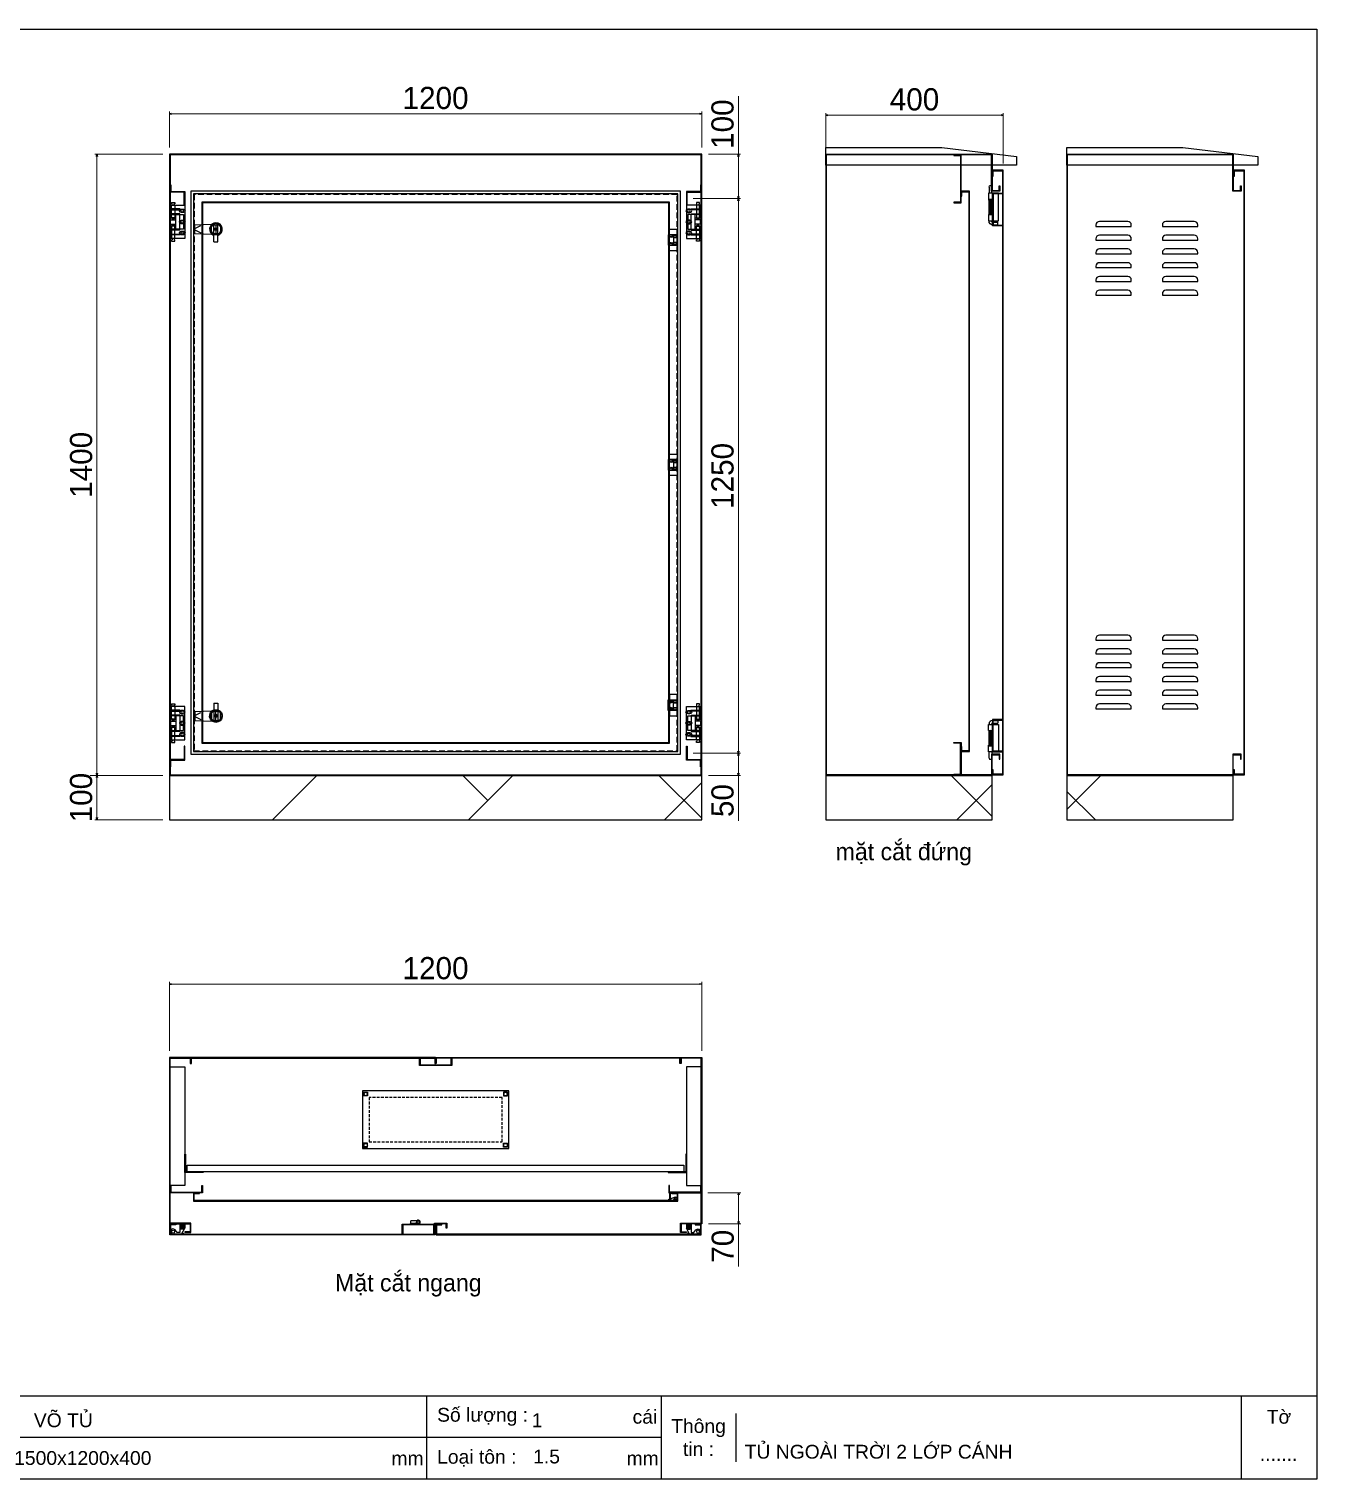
# Model space of a CAD drawing. Header units: millimetres. Extents: x 0 to 4622, y 0 to 3268.
# Drawn here: x 1718 to 4622, y 0 to 3268 of the extents above; entities that cross this region are included whole.
import ezdxf

# ---------------------------------------------------------------- set-up
doc = ezdxf.new("R2010")
doc.units = ezdxf.units.MM
doc.linetypes.add('HIDDEN', pattern=[9.525, 6.35, -3.175])
doc.linetypes.add('HIDDENX2', pattern=[19.05, 12.7, -6.35])
for name, color, linetype in [('DIM', 253, 'Continuous'), ('FIRE PROTECTION', 1, 'Continuous'), ('Ghi chu', 7, 'Continuous'), ('HEATER', 1, 'Continuous')]:
    doc.layers.add(name, color=color, linetype=linetype)
doc.styles.add('Arial', font='arial.ttf')
doc.dimstyles.new('CNC', dxfattribs={"dimtxt": 50, "dimasz": 5, "dimexe": 5, "dimexo": 15, "dimgap": 10, "dimtad": 1, "dimdec": 0, "dimtxsty": 'Standard', "dimblk": 'OPEN30', "dimcen": 10, "dimclrd": 5, "dimclre": 5, "dimclrt": 3, "dimazin": 3, "dimtfac": 1, "dimtdec": 0, "dimtmove": 0, "dimatfit": 3, "dimldrblk": 'ARCHTICK', "dimlwd": 9, "dimlwe": 9})

# ---------------------------------------------------------------- blocks, each defined once
blk = doc.blocks.new('*D6')
at = {"color": 0, "linetype": 'ByBlock', "lineweight": -2}
for p, q in [((2034.9, 3076.7), (2039.9, 3078)), ((2039.9, 3075.3), (2034.9, 3076.7)), ((2034.9, 3076.7), (2039.9, 3076.7)), ((3229.9, 3078), (3234.9, 3076.7)), ((3234.9, 3076.7), (3229.9, 3075.3)), ((3234.9, 3076.7), (3229.9, 3076.7))]:
    blk.add_line(p, q, dxfattribs=at)
at = {"layer": 'Defpoints', "color": 0, "transparency": 16777216}
for p in [(3234.9, 3076.7), (2034.9, 2985.7), (3234.9, 2985.7)]:
    blk.add_point(p, dxfattribs=at)
at = {"layer": 'DIM', "color": 5, "lineweight": 9, "transparency": 16777216}
for p, q in [((2034.9, 3000.7), (2034.9, 3081.7)), ((2039.9, 3076.7), (3229.9, 3076.7)), ((3234.9, 3000.7), (3234.9, 3081.7))]:
    blk.add_line(p, q, dxfattribs=at)
at = {"layer": 'DIM', "color": 3, "transparency": 16777216, "insert": (2634.9, 3112.2), "char_height": 50, "attachment_point": 5}
blk.add_mtext('1200', dxfattribs=at)
blk = doc.blocks.new('_ArchTick')
at = {"color": 0, "const_width": 0.15}
blk.add_lwpolyline([(-0.5, -0.5), (0.5, 0.5)], dxfattribs=at)
blk = doc.blocks.new('_Open30')
at = {"color": 0, "linetype": 'ByBlock', "lineweight": -2}
for p, q in [((-1, 0.27), (0, 0)), ((0, 0), (-1, -0.27)), ((0, 0), (-1, 0))]:
    blk.add_line(p, q, dxfattribs=at)
blk = doc.blocks.new('*D7')
at = {"color": 0, "linetype": 'ByBlock', "lineweight": -2}
for p, q in [((1870.3, 2980.7), (1871.6, 2985.7)), ((1871.6, 2985.7), (1872.9, 2980.7)), ((1871.6, 2985.7), (1871.6, 2980.7)), ((1871.6, 1585.7), (1870.3, 1590.7)), ((1872.9, 1590.7), (1871.6, 1585.7)), ((1871.6, 1585.7), (1871.6, 1590.7))]:
    blk.add_line(p, q, dxfattribs=at)
at = {"layer": 'Defpoints', "color": 0, "transparency": 16777216}
for p in [(2034.9, 2985.7), (1871.6, 1585.7), (2034.9, 1585.7)]:
    blk.add_point(p, dxfattribs=at)
at = {"layer": 'DIM', "color": 5, "lineweight": 9, "transparency": 16777216}
for p, q in [((2019.9, 2985.7), (1866.6, 2985.7)), ((1871.6, 2980.7), (1871.6, 1590.7)), ((2019.9, 1585.7), (1866.6, 1585.7))]:
    blk.add_line(p, q, dxfattribs=at)
at = {"layer": 'DIM', "color": 3, "transparency": 16777216, "insert": (1836.1, 2285.7), "char_height": 50, "attachment_point": 5, "rotation": 90}
blk.add_mtext('1400', dxfattribs=at)
blk = doc.blocks.new('*D8')
at = {"color": 0, "linetype": 'ByBlock', "lineweight": -2}
for p, q in [((1870.3, 1580.7), (1871.6, 1585.7)), ((1871.6, 1585.7), (1872.9, 1580.7)), ((1871.6, 1585.7), (1871.6, 1580.7)), ((1871.6, 1485.7), (1870.3, 1490.7)), ((1872.9, 1490.7), (1871.6, 1485.7)), ((1871.6, 1485.7), (1871.6, 1490.7))]:
    blk.add_line(p, q, dxfattribs=at)
at = {"layer": 'Defpoints', "color": 0, "transparency": 16777216}
for p in [(1871.6, 1585.7), (1871.6, 1485.7), (2034.9, 1485.7)]:
    blk.add_point(p, dxfattribs=at)
at = {"layer": 'DIM', "color": 5, "lineweight": 9, "transparency": 16777216}
for p, q in [((1856.6, 1585.7), (1866.6, 1585.7)), ((1871.6, 1580.7), (1871.6, 1490.7)), ((2019.9, 1485.7), (1866.6, 1485.7))]:
    blk.add_line(p, q, dxfattribs=at)
at = {"layer": 'DIM', "color": 3, "transparency": 16777216, "insert": (1836.1, 1535.7), "char_height": 50, "attachment_point": 5, "rotation": 90}
blk.add_mtext('100', dxfattribs=at)
blk = doc.blocks.new('HL011-1-3')
at = {"color": 1}
for p, q in [((29.5, 81), (22.5, 81)), ((22.5, 81), (22.5, 78)), ((23.5, 78), (22.5, 78)), ((22.5, 75), (22.5, 49)), ((23.5, 75), (22.5, 75)), ((23.5, 75), (23.5, 78)), ((29.5, 78), (28.5, 78)), ((28.5, 75), (28.5, 78)), ((28.5, 75), (29.5, 75)), ((29.5, 78), (29.5, 81)), ((29.5, 49), (29.5, 75)), ((11, 56), (11, 19)), ((11, 56), (32, 56)), ((20, 54), (20, 21)), ((20, 47), (32, 47)), ((32, 42.5), (20, 42.5)), ((22.5, 49), (24, 44)), ((24, 44), (28, 44)), ((29.5, 49), (28, 44)), ((11, 19), (32, 19)), ((32, 32.5), (20, 32.5)), ((20, 28), (32, 28)), ((22.5, 26), (24, 31)), ((22.5, 0), (22.5, 26)), ((23.5, 0), (22.5, 0)), ((23.5, 0), (23.5, -3)), ((24, 31), (28, 31)), ((29.5, 26), (28, 31)), ((28.5, 0), (28.5, -3)), ((28.5, 0), (29.5, 0)), ((29.5, 26), (29.5, 0)), ((22.5, -6), (22.5, -3)), ((23.5, -3), (22.5, -3)), ((29.5, -6), (22.5, -6)), ((29.5, -3), (28.5, -3)), ((29.5, -3), (29.5, -6))]:
    blk.add_line(p, q, dxfattribs=at)
for points in [[(32, 19), (32, 0), (0, 0), (0, 75), (32, 75), (32, 56)], [(32, 28), (32, 21), (3, 21), (3, 54), (32, 54), (32, 47)], [(32, 42.5), (32, 32.5)]]:
    blk.add_lwpolyline(points, dxfattribs=at)
for points in [[(10, 67), (32, 67), (32, 65), (10, 65)], [(10, 8), (32, 8), (32, 10), (10, 10)]]:
    blk.add_lwpolyline(points, close=True, dxfattribs=at)
for centre in [(5.5, 62.5), (5.5, 37.5), (5.5, 12.5)]:
    blk.add_circle(centre, 3, dxfattribs=at)
blk = doc.blocks.new('ovan6x9')
at = {"color": 2}
for p, q in [((2, 6), (8, 6)), ((2, 0), (8, 0))]:
    blk.add_line(p, q, dxfattribs=at)
for centre, start, end in [((2, 3), 90, 270), ((8, 3), 270, 90)]:
    blk.add_arc(centre, 3, start, end, dxfattribs=at)
blk = doc.blocks.new('HL036-1-1')
at = {"color": 1}
blk.add_line((9.5, 36.2), (9.5, 12.2), dxfattribs=at)
for points in [[(-2.5, 12.2), (17.5, 12.2), (17.5, 36.2), (-2.5, 36.2)], [(0, 48.5), (17.5, 48.5), (17.5, 0), (0, 0)]]:
    blk.add_lwpolyline(points, close=True, dxfattribs=at)
for centre, radius in [((3.5, 31.8), 2), ((12.7, 32.5), 2.5), ((3.5, 16.8), 2), ((12.7, 16), 2.5)]:
    blk.add_circle(centre, radius, dxfattribs=at)
blk = doc.blocks.new('SDGFGHGHG')
at = {"layer": 'HEATER'}
for p, q in [((860892.9, 570780.5), (860931.6, 570782)), ((860892.9, 570760.5), (860892.9, 570780.5)), ((860935.9, 570742), (860935.9, 570784.3)), ((860944.9, 570742), (860944.9, 570784.3)), ((860892.9, 570771.9), (860906.3, 570778.7)), ((860892.9, 570769.1), (860906.3, 570762.4)), ((860892.9, 570760.5), (860931.6, 570759.1)), ((860937.5, 570771.3), (860939.5, 570771.3)), ((860937.5, 570769.8), (860939.5, 570769.8)), ((860939.5, 570773.5), (860939.5, 570771.3)), ((860939.5, 570769.8), (860939.5, 570767.6)), ((860941.3, 570773.5), (860941.3, 570771.3)), ((860941.3, 570771.3), (860943.4, 570771.3)), ((860941.3, 570769.8), (860941.3, 570767.6)), ((860941.3, 570769.8), (860943.4, 570769.8)), ((860935.9, 570742), (860944.9, 570742))]:
    blk.add_line(p, q, dxfattribs=at)
blk.add_circle((860940.4, 570770.5), 3.08, dxfattribs=at)
blk.add_arc((860940.4, 570770.5), 14.5, 288.08, 251.92, dxfattribs=at)
blk = doc.blocks.new('SĐFHGGH')
at = {"layer": 'HEATER'}
for points in [[(860943.4, 570717), (860943.4, 570718.4), (860937.4, 570718.4), (860937.4, 570717)], [(860928.8, 570702.4), (860927.4, 570702.4), (860927.4, 570708.4), (860928.8, 570708.4)], [(860943.4, 570693.8), (860943.4, 570692.4), (860937.4, 570692.4), (860937.4, 570693.8)], [(860952.1, 570702.4), (860953.4, 570702.4), (860953.4, 570708.4), (860952.1, 570708.4)]]:
    blk.add_lwpolyline(points, dxfattribs=at)
for start, end in [(104.4775, 165.5225), (14.4775, 75.5225), (194.4775, 255.5225), (284.4775, 345.5225)]:
    blk.add_arc((860940.4, 570705.4), 12, start, end, dxfattribs=at)
blk = doc.blocks.new('MS722')
for name, p in [('SDGFGHGHG', (-860940.4, -570770.5)), ('SĐFHGGH', (-860940.4, -570705.4))]:
    blk.add_blockref(name, p)
blk = doc.blocks.new('KHUNG CHUẨN')
at = {"color": 7}
for p, q in [((19889.2, -28535.2), (16919.2, -28535.2)), ((18599.2, -28535.2), (18599.2, -28655.2)), ((18939.2, -28535.2), (18939.2, -28655.2)), ((19779.2, -28535.2), (19779.2, -28655.2)), ((19047.6, -28560.2), (19047.6, -28630.2)), ((18939.2, -28595.2), (16919.2, -28595.2))]:
    blk.add_line(p, q, dxfattribs=at)
blk.add_lwpolyline([(16919.2, -26555.2), (19889.2, -26555.2), (19889.2, -28655.2), (16919.2, -28655.2)], close=True, dxfattribs=at)
at = {"color": 2, "char_height": 20, "style": 'Arial'}
for s, insert, width, attachment_point in [('  Số lượng :', (18599.2, -28565.2), 917.634, 4), ('cái', (18897.9, -28565.2), 63.517, 4), ('Tờ', (19834.2, -28565.2), 110, 5), ('Thông\\Ptin :', (18993.4, -28595.2), 108.311, 5), ('mm', (18548.6, -28625.2), 73.831, 4), ('  Loại tôn :', (18599.2, -28625.2), 917.634, 4), ('mm', (18889.2, -28625.2), 917.634, 4)]:
    blk.add_mtext(s, dxfattribs=dict(at, insert=insert, width=width, attachment_point=attachment_point))
at = {"color": 3, "style": 'Arial'}
for tag, p in [('#01', (17055.6, -28580.1)), ('#02', (17431.4, -28580.1)), ('#03', (18030.6, -28580.1)), ('#08', (18751.7, -28580.1)), ('#10', (19064.8, -28580.1)), ('#04', (17024.8, -28634.6)), ('#05', (17308.5, -28633)), ('#06', (17632.7, -28633.7)), ('#07', (18002, -28634.7)), ('#09', (18753.8, -28632.6)), ('#11', (19060.3, -28625.7)), ('#12', (19806.5, -28628.9))]:
    blk.add_attdef(tag, p, '', height=20, dxfattribs=at)
blk = doc.blocks.new('*D9')
at = {"color": 5, "lineweight": 9, "ltscale": 3, "transparency": 16777216}
for p, q in [((3514.5, 3000.7), (3514.5, 3078.6)), ((3519.5, 3073.6), (3909.5, 3073.6)), ((3914.5, 2964.7), (3914.5, 3078.6))]:
    blk.add_line(p, q, dxfattribs=at)
at = {"color": 0, "linetype": 'ByBlock', "lineweight": -2}
for p, q in [((3514.5, 3073.6), (3519.5, 3074.9)), ((3519.5, 3072.3), (3514.5, 3073.6)), ((3514.5, 3073.6), (3519.5, 3073.6)), ((3909.5, 3074.9), (3914.5, 3073.6)), ((3914.5, 3073.6), (3909.5, 3072.3)), ((3914.5, 3073.6), (3909.5, 3073.6))]:
    blk.add_line(p, q, dxfattribs=at)
at = {"layer": 'Defpoints', "color": 0, "ltscale": 3, "transparency": 16777216}
for p in [(3914.5, 3073.6), (3514.5, 2985.7), (3914.5, 2949.7)]:
    blk.add_point(p, dxfattribs=at)
at = {"color": 3, "ltscale": 3, "transparency": 16777216, "insert": (3714.5, 3109.1), "char_height": 50, "attachment_point": 5}
blk.add_mtext('400', dxfattribs=at)
blk = doc.blocks.new('*D10')
at = {"color": 5, "lineweight": 9, "ltscale": 3, "transparency": 16777216}
for p, q in [((3215.4, 1635.7), (3322.5, 1635.7)), ((3317.5, 1630.7), (3317.5, 1590.7)), ((3249.9, 1585.7), (3322.5, 1585.7)), ((3317.5, 1585.7), (3317.5, 1483.2))]:
    blk.add_line(p, q, dxfattribs=at)
at = {"color": 0, "linetype": 'ByBlock', "lineweight": -2}
for p, q in [((3316.2, 1630.7), (3317.5, 1635.7)), ((3317.5, 1635.7), (3318.8, 1630.7)), ((3317.5, 1635.7), (3317.5, 1630.7)), ((3317.5, 1585.7), (3316.2, 1590.7)), ((3318.8, 1590.7), (3317.5, 1585.7)), ((3317.5, 1585.7), (3317.5, 1590.7))]:
    blk.add_line(p, q, dxfattribs=at)
at = {"layer": 'Defpoints', "color": 0, "ltscale": 3, "transparency": 16777216}
for p in [(3200.4, 1635.7), (3317.5, 1635.7), (3234.9, 1585.7)]:
    blk.add_point(p, dxfattribs=at)
at = {"color": 3, "ltscale": 3, "transparency": 16777216, "insert": (3282, 1529), "char_height": 50, "attachment_point": 5, "rotation": 90}
blk.add_mtext('50', dxfattribs=at)
blk = doc.blocks.new('*D11')
at = {"color": 5, "lineweight": 9, "ltscale": 3, "transparency": 16777216}
for p, q in [((3215.4, 2885.7), (3322.5, 2885.7)), ((3317.5, 1640.7), (3317.5, 2880.7)), ((3215.4, 1635.7), (3322.5, 1635.7))]:
    blk.add_line(p, q, dxfattribs=at)
at = {"color": 0, "linetype": 'ByBlock', "lineweight": -2}
for p, q in [((3316.2, 2880.7), (3317.5, 2885.7)), ((3317.5, 2885.7), (3318.8, 2880.7)), ((3317.5, 2885.7), (3317.5, 2880.7)), ((3317.5, 1635.7), (3316.2, 1640.7)), ((3318.8, 1640.7), (3317.5, 1635.7)), ((3317.5, 1635.7), (3317.5, 1640.7))]:
    blk.add_line(p, q, dxfattribs=at)
at = {"layer": 'Defpoints', "color": 0, "ltscale": 3, "transparency": 16777216}
for p in [(3200.4, 2885.7), (3317.5, 2885.7), (3200.4, 1635.7)]:
    blk.add_point(p, dxfattribs=at)
at = {"color": 3, "ltscale": 3, "transparency": 16777216, "insert": (3282, 2260.7), "char_height": 50, "attachment_point": 5, "rotation": 90}
blk.add_mtext('1250', dxfattribs=at)
blk = doc.blocks.new('*D12')
at = {"color": 5, "lineweight": 9, "ltscale": 3, "transparency": 16777216}
for p, q in [((3317.5, 2985.7), (3317.5, 3116.3)), ((3249.9, 2985.7), (3322.5, 2985.7)), ((3317.5, 2890.7), (3317.5, 2980.7)), ((3215.4, 2885.7), (3322.5, 2885.7))]:
    blk.add_line(p, q, dxfattribs=at)
at = {"color": 0, "linetype": 'ByBlock', "lineweight": -2}
for p, q in [((3316.2, 2980.7), (3317.5, 2985.7)), ((3317.5, 2985.7), (3318.8, 2980.7)), ((3317.5, 2985.7), (3317.5, 2980.7)), ((3317.5, 2885.7), (3316.2, 2890.7)), ((3318.8, 2890.7), (3317.5, 2885.7)), ((3317.5, 2885.7), (3317.5, 2890.7))]:
    blk.add_line(p, q, dxfattribs=at)
at = {"layer": 'Defpoints', "color": 0, "ltscale": 3, "transparency": 16777216}
for p in [(3234.9, 2985.7), (3317.5, 2985.7), (3200.4, 2885.7)]:
    blk.add_point(p, dxfattribs=at)
at = {"color": 3, "ltscale": 3, "transparency": 16777216, "insert": (3282, 3053.5), "char_height": 50, "attachment_point": 5, "rotation": 90}
blk.add_mtext('100', dxfattribs=at)
blk = doc.blocks.new('*D13')
at = {"color": 0, "linetype": 'ByBlock', "lineweight": -2}
for p, q in [((2034.9, 1115.5), (2039.9, 1116.9)), ((2039.9, 1114.2), (2034.9, 1115.5)), ((2034.9, 1115.5), (2039.9, 1115.5)), ((3229.9, 1116.9), (3234.9, 1115.5)), ((3234.9, 1115.5), (3229.9, 1114.2)), ((3234.9, 1115.5), (3229.9, 1115.5))]:
    blk.add_line(p, q, dxfattribs=at)
at = {"layer": 'Defpoints', "color": 0, "transparency": 16777216}
for p in [(3234.9, 1115.5), (2034.9, 950.1), (3234.9, 950.1)]:
    blk.add_point(p, dxfattribs=at)
at = {"layer": 'DIM', "color": 5, "lineweight": 9, "transparency": 16777216}
for p, q in [((2034.9, 965.1), (2034.9, 1120.5)), ((2039.9, 1115.5), (3229.9, 1115.5)), ((3234.9, 965.1), (3234.9, 1120.5))]:
    blk.add_line(p, q, dxfattribs=at)
at = {"layer": 'DIM', "color": 3, "transparency": 16777216, "insert": (2634.9, 1151), "char_height": 50, "attachment_point": 5}
blk.add_mtext('1200', dxfattribs=at)
blk = doc.blocks.new('*D14')
at = {"color": 0, "linetype": 'ByBlock', "lineweight": -2}
for p, q in [((3316.7, 640.1), (3318, 645.1)), ((3318, 645.1), (3319.4, 640.1)), ((3318, 645.1), (3318, 640.1)), ((3318, 575.1), (3316.7, 580.1)), ((3319.4, 580.1), (3318, 575.1)), ((3318, 575.1), (3318, 580.1))]:
    blk.add_line(p, q, dxfattribs=at)
at = {"layer": 'Defpoints', "color": 0, "transparency": 16777216}
for p in [(3233.4, 645.1), (3234.9, 575.1), (3318, 575.1)]:
    blk.add_point(p, dxfattribs=at)
at = {"layer": 'DIM', "color": 5, "lineweight": 9, "transparency": 16777216}
for p, q in [((3248.4, 645.1), (3323, 645.1)), ((3318, 640.1), (3318, 580.1)), ((3249.9, 575.1), (3323, 575.1)), ((3318, 575.1), (3318, 479))]:
    blk.add_line(p, q, dxfattribs=at)
at = {"layer": 'DIM', "color": 3, "transparency": 16777216, "insert": (3282.5, 524.5), "char_height": 50, "attachment_point": 5, "rotation": 90}
blk.add_mtext('70', dxfattribs=at)
blk = doc.blocks.new('HL011-1-4')
h = blk.add_hatch()
h.set_pattern_fill('ANSI31', color=2, scale=0.5, style=0)
h.paths.add_polyline_path([(2.5, 0), (8.5, 0), (8.5, 12), (2.5, 12)])
at = {"color": 1}
for p, q in [((7, 23.5), (0, 10)), ((0, 0), (0, 10)), ((11, 0), (0, 0)), ((7, 23.5), (26, 23.5)), ((11, 0), (11, 19.5)), ((11, 19.5), (17, 19.5)), ((17, 19.5), (21.2, 13.9))]:
    blk.add_line(p, q, dxfattribs=at)
at = {"color": 2}
blk.add_lwpolyline([(2.5, 0), (2.5, 12), (8.5, 12), (8.5, 0)], dxfattribs=at)
at = {"color": 1}
blk.add_lwpolyline([(5.7, 21), (3, 21), (3, 23.5), (7, 23.5)], dxfattribs=at)
blk.add_circle((26, 17.5), 3.5, dxfattribs=at)
blk.add_arc((26, 17.5), 6, 216.8699, 90, dxfattribs=at)
blk = doc.blocks.new('HL036-1-2')
at = {"layer": 'Ghi chu', "color": 1}
for p, q in [((-3, 17.8), (-18.9, 17.8)), ((-18.9, 15.8), (-18.9, 17.8)), ((-12.1, 15.8), (-18.9, 15.8)), ((-16.4, 1), (-16.4, 14)), ((-15.6, 15), (-3.9, 17.7)), ((0, 0), (-15.4, 0)), ((-14.4, 3), (-14.4, 11.9)), ((0, 2), (-13.4, 2)), ((-13.1, 12.8), (-4.3, 9.8)), ((-6.2, 2), (-6.2, 0)), ((-1.2, 2), (-1.2, 0)), ((0, 0), (0, 2))]:
    blk.add_line(p, q, dxfattribs=at)
for radius in [4.1, 2.1]:
    blk.add_circle((-3, 13.7), radius, dxfattribs=at)
for centre, start, end in [((-15.4, 14), 102.9616, 180), ((-15.4, 1), 180, 270), ((-13.4, 11.9), 71.3254, 180), ((-13.4, 3), 180, 270)]:
    blk.add_arc(centre, 1, start, end, dxfattribs=at)
blk = doc.blocks.new('HL035-1-4')
at = {"color": 1}
for p, q in [((0, 4.5), (18.5, 4.5)), ((0, 3), (17, 3)), ((18.5, 3), (0.2, 3)), ((4.4, 1), (2.9, 0.7)), ((17, 3), (17, -3)), ((18.5, 3), (18.5, 4.5)), ((0, -3), (17, -3))]:
    blk.add_line(p, q, dxfattribs=at)
for radius, start, end in [(4.5, 90, 221.8103), (4.5, 221.8103, 13.4301), (3, 90, 270), (3, 87.0927, 90), (3, 270, 13.4301)]:
    blk.add_arc((0, 0), radius, start, end, dxfattribs=at)
blk = doc.blocks.new('HL035-1-2')
at = {"color": 1}
for p, q in [((-4.5, 79), (18.5, 79)), ((-4.5, 65), (-4.5, 79)), ((-3, 79), (-3, 80)), ((-3, 79), (-3, 79)), ((3, 79), (3, 80)), ((4.5, 65), (4.5, 79)), ((5, 88), (17, 88)), ((5, 82), (17, 82)), ((17, 88), (17, 82)), ((18.5, 79), (18.5, 17)), ((-4.5, 65), (4.5, 65)), ((1.3, 65), (-4, 64)), ((4, 64), (-4, 62.5)), ((-4, 64), (-3, 64)), ((4, 62.5), (-4, 61)), ((-4, 62.5), (-3, 62.5)), ((4, 61), (-4, 59.5)), ((-4, 61), (-3, 61)), ((4, 59.5), (-4, 58)), ((-4, 59.5), (-3, 59.5)), ((4, 58), (-4, 56.5)), ((-4, 58), (-3, 58)), ((4, 56.5), (-4, 55)), ((-4, 56.5), (-3, 56.5)), ((4, 55), (-4, 53.5)), ((-4, 55), (-3, 55)), ((4, 53.5), (-4, 52)), ((-4, 53.5), (-3, 53.5)), ((4, 52), (-4, 50.5)), ((-4, 52), (-3, 52)), ((4, 50.5), (-4, 49)), ((-4, 50.5), (-3, 50.5)), ((4, 49), (-4, 47.5)), ((-4, 49), (-3, 49)), ((4, 47.5), (-4, 46)), ((-4, 47.5), (-3, 47.5)), ((4, 46), (-4, 44.5)), ((-4, 46), (-3, 46)), ((4, 44.5), (-4, 43)), ((-4, 44.5), (-3, 44.5)), ((4, 43), (-4, 41.5)), ((-4, 43), (-3, 43)), ((4, 41.5), (-4, 40)), ((-4, 41.5), (-3, 41.5)), ((4, 40), (-4, 38.5)), ((-4, 40), (-3, 40)), ((4, 38.5), (-4, 37)), ((-4, 38.5), (-3, 38.5)), ((4, 37), (-4, 35.5)), ((-4, 37), (-3, 37)), ((4, 35.5), (-4, 34)), ((-4, 35.5), (-3, 35.5)), ((4, 34), (-4, 32.5)), ((-4, 34), (-3, 34)), ((3, 64), (4, 64)), ((3, 62.5), (4, 62.5)), ((3, 61), (4, 61)), ((3, 59.5), (4, 59.5)), ((3, 58), (4, 58)), ((3, 56.5), (4, 56.5)), ((3, 55), (4, 55)), ((3, 53.5), (4, 53.5)), ((3, 52), (4, 52)), ((3, 50.5), (4, 50.5)), ((3, 49), (4, 49)), ((3, 47.5), (4, 47.5)), ((3, 46), (4, 46)), ((3, 44.5), (4, 44.5)), ((3, 43), (4, 43)), ((3, 41.5), (4, 41.5)), ((3, 40), (4, 40)), ((3, 38.5), (4, 38.5)), ((3, 37), (4, 37)), ((3, 35.5), (4, 35.5)), ((3, 34), (4, 34)), ((4.5, 65), (4.5, 31)), ((-4.5, 17), (-4.5, 31)), ((-4.5, 31), (4.5, 31)), ((18.5, 17), (-4.5, 17)), ((-3, 3), (-2, 0)), ((3, 3), (2, 0)), ((4.5, 17), (4.5, 31))]:
    blk.add_line(p, q, dxfattribs=at)
for points in [[(-3, 32.5), (-3, 65)], [(3, 65), (3, 32.5)], [(-3, 3), (-3, 17)], [(2, 0), (-2, 0)], [(3, 17), (3, 3)]]:
    blk.add_lwpolyline(points, dxfattribs=at)
blk.add_lwpolyline([(-4, 32.5), (4, 32.5), (4, 31), (-4, 31)], close=True, dxfattribs=at)
for radius in [8, 2]:
    blk.add_arc((5, 80), radius, 90, 180, dxfattribs=at)

msp = doc.modelspace()

# ---------------------------------------------------------------- hatches: boundary and pattern name
at = {"ltscale": 3}
h = msp.add_hatch(dxfattribs=at)
h.set_pattern_fill('ANSI38', color=256, scale=50, style=0)
h.set_pattern_definition([(45, (6785895.2, 4331895.27), (-220.970869, 220.970869), []), (135, (6785895.2, 4331895.27), (-662.912607, 220.970869), [781.25, -468.75])])
h.paths.add_polyline_path([(2034.9, 1485.7), (3234.9, 1485.7), (3234.9, 1585.7), (2034.9, 1585.7)])
h = msp.add_hatch(dxfattribs=at)
h.set_pattern_fill('ANSI38', color=256, scale=50, style=0)
h.set_pattern_definition([(45, (6837377.2, 4331895.27), (-220.970869, 220.970869), []), (135, (6837377.2, 4331895.27), (-662.912607, 220.970869), [781.25, -468.75])])
h.paths.add_polyline_path([(3514.5, 1485.7), (3889.5, 1485.7), (3889.5, 1585.7), (3514.5, 1585.7)])
h = msp.add_hatch(dxfattribs=at)
h.set_pattern_fill('ANSI38', color=256, scale=50, style=0)
h.set_pattern_definition([(45, (6864560.76, 4331895.27), (-220.970869, 220.970869), []), (135, (6864560.76, 4331895.27), (-662.912607, 220.970869), [781.25, -468.75])])
h.paths.add_polyline_path([(4058.2, 1485.7), (4433.2, 1485.7), (4433.2, 1585.7), (4058.2, 1585.7)])

# ---------------------------------------------------------------- linework, layer by layer
for p, q in [((2139.9, 2826.9), (2139.9, 2806.4)), ((2139.9, 1709.4), (2139.9, 1729.9))]:
    msp.add_line(p, q, dxfattribs=at)
for points in [[(2034.9, 1585.7), (3234.9, 1585.7), (3234.9, 2985.7), (2034.9, 2985.7)], [(2036.4, 1587.2), (3233.4, 1587.2), (3233.4, 2984.2), (2036.4, 2984.2)], [(2082.9, 1633.7), (3186.9, 1633.7), (3186.9, 2902.7), (2082.9, 2902.7)], [(2034.9, 1485.7), (3234.9, 1485.7), (3234.9, 1585.7), (2034.9, 1585.7)], [(3514.5, 1485.7), (3889.5, 1485.7), (3889.5, 1585.7), (3514.5, 1585.7)], [(4058.2, 1485.7), (4433.2, 1485.7), (4433.2, 1585.7), (4058.2, 1585.7)], [(2469.9, 875.1), (2469.9, 745.1), (2799.9, 745.1), (2799.9, 875.1)]]:
    msp.add_lwpolyline(points, close=True)
at = {"color": 7}
for points in [[(3516, 1587.2), (3516, 1587.2), (3516, 2984.2), (3516, 2984.2), (3516, 2984.2), (3514.5, 2985.7), (3514.5, 1585.7), (3516, 1587.2)], [(3907, 2914.2), (3907, 2902.7), (3888, 2902.7), (3888, 2984.2), (3516, 2984.2), (3516, 2984.2), (3516, 2984.2), (3516, 2984.2), (3514.5, 2985.7), (3514.5, 2985.7), (3889.5, 2985.7), (3889.5, 2904.2), (3905.5, 2904.2), (3905.5, 2914.2)], [(4059.7, 1587.2), (4059.7, 1587.2), (4059.7, 2984.2), (4059.7, 2984.2), (4059.7, 2984.2), (4058.2, 2985.7), (4058.2, 1585.7), (4059.7, 1587.2)], [(4450.7, 2914.2), (4450.7, 2902.7), (4431.7, 2902.7), (4431.7, 2984.2), (4059.7, 2984.2), (4059.7, 2984.2), (4059.7, 2984.2), (4059.7, 2984.2), (4058.2, 2985.7), (4058.2, 2985.7), (4433.2, 2985.7), (4433.2, 2904.2), (4449.2, 2904.2), (4449.2, 2914.2)], [(3890.5, 1598.2), (3890.5, 1586.7), (3914.5, 1586.7), (3914.5, 2949.7), (3890.5, 2949.7), (3890.5, 2936.2), (3892, 2936.2), (3892, 2948.2), (3913, 2948.2), (3913, 1588.2), (3892, 1588.2), (3892, 1598.2)], [(4434.2, 1598.2), (4434.2, 1586.7), (4458.2, 1586.7), (4458.2, 2949.7), (4434.2, 2949.7), (4434.2, 2936.2), (4435.7, 2936.2), (4435.7, 2948.2), (4456.7, 2948.2), (4456.7, 1588.2), (4435.7, 1588.2), (4435.7, 1598.2)], [(3913, 2896.2), (3891.5, 2896.2), (3891.5, 2826.2), (3913, 2826.2), (3913, 2824.7), (3890, 2824.7), (3890, 2897.7), (3913, 2897.7)], [(3913, 1640.2), (3891.5, 1640.2), (3891.5, 1710.2), (3913, 1710.2), (3913, 1711.7), (3890, 1711.7), (3890, 1638.7), (3913, 1638.7)], [(3907, 1622.2), (3907, 1633.7), (3888, 1633.7), (3888, 1587.2), (3516, 1587.2), (3516, 1587.2), (3526, 1587.2), (3526, 1587.2), (3516, 1587.2), (3514.5, 1585.7), (3889.5, 1585.7), (3889.5, 1632.2), (3905.5, 1632.2), (3905.5, 1622.2)], [(4450.7, 1622.2), (4450.7, 1633.7), (4431.7, 1633.7), (4431.7, 1587.2), (4059.7, 1587.2), (4059.7, 1587.2), (4069.7, 1587.2), (4069.7, 1587.2), (4059.7, 1587.2), (4058.2, 1585.7), (4433.2, 1585.7), (4433.2, 1632.2), (4449.2, 1632.2), (4449.2, 1622.2)], [(2069.4, 555.6), (2082.9, 555.6), (2082.9, 576.6), (2036.4, 576.6), (2036.4, 948.6), (2081.4, 948.6), (2081.4, 936.6), (2082.9, 936.6), (2082.9, 950.1), (2034.9, 950.1), (2034.9, 575.1), (2081.4, 575.1), (2081.4, 557.1), (2069.4, 557.1)], [(2084.4, 936.6), (2084.4, 948.6), (2633.4, 948.6), (2633.4, 936.6), (2634.9, 936.6), (2634.9, 950.1), (2082.9, 950.1), (2082.9, 936.6)], [(2599.9, 948.6), (2599.9, 933.6), (2669.9, 933.6), (2669.9, 948.6), (2671.4, 948.6), (2671.4, 932.1), (2598.4, 932.1), (2598.4, 948.6)], [(3185.4, 936.6), (3185.4, 948.6), (2636.4, 948.6), (2636.4, 936.6), (2634.9, 936.6), (2634.9, 950.1), (3186.9, 950.1), (3186.9, 936.6)], [(3200.4, 555.6), (3186.9, 555.6), (3186.9, 576.6), (3233.4, 576.6), (3233.4, 948.6), (3188.4, 948.6), (3188.4, 936.6), (3186.9, 936.6), (3186.9, 950.1), (3234.9, 950.1), (3234.9, 575.1), (3188.4, 575.1), (3188.4, 557.1), (3200.4, 557.1)], [(2658.9, 565.1), (2658.9, 575.1), (2633.9, 575.1), (2633.9, 550.1), (2035.9, 550.1), (2035.9, 574.1), (2049.4, 574.1), (2049.4, 572.6), (2037.4, 572.6), (2037.4, 551.6), (2632.4, 551.6), (2632.4, 576.6), (2660.4, 576.6), (2660.4, 565.1)], [(2630.9, 551.6), (2630.9, 573.1), (2560.9, 573.1), (2560.9, 551.6), (2559.4, 551.6), (2559.4, 574.6), (2632.4, 574.6), (2632.4, 551.6)], [(2649.4, 574.1), (2635.9, 574.1), (2635.9, 550.1), (3233.9, 550.1), (3233.9, 574.1), (3220.4, 574.1), (3220.4, 572.6), (3232.4, 572.6), (3232.4, 551.6), (2637.4, 551.6), (2637.4, 572.6), (2649.4, 572.6)]]:
    msp.add_lwpolyline(points, close=True, dxfattribs=at)
at = {"color": 3}
for points in [[(3803, 2982.7), (3818, 2982.7), (3818, 2877.7), (3803, 2877.7), (3803, 2876.2), (3819.5, 2876.2), (3819.5, 2984.2), (3803, 2984.2)], [(2107.9, 1658.7), (3161.9, 1658.7), (3161.9, 2877.7), (2107.9, 2877.7)], [(2109.4, 1660.2), (3160.4, 1660.2), (3160.4, 2876.2), (2109.4, 2876.2)], [(3803, 1588.7), (3818, 1588.7), (3818, 1658.7), (3803, 1658.7), (3803, 1660.2), (3819.5, 1660.2), (3819.5, 1587.2), (3803, 1587.2)], [(2037.9, 661.6), (2037.9, 646.6), (2107.9, 646.6), (2107.9, 661.6), (2109.4, 661.6), (2109.4, 645.1), (2036.4, 645.1), (2036.4, 661.6)], [(3231.9, 661.6), (3231.9, 646.6), (3161.9, 646.6), (3161.9, 661.6), (3160.4, 661.6), (3160.4, 645.1), (3233.4, 645.1), (3233.4, 661.6)]]:
    msp.add_lwpolyline(points, close=True, dxfattribs=at)
at = {"color": 8}
for points in [[(2067.9, 2869.9), (2067.9, 2899.9), (2036.4, 2899.9), (2036.4, 2916.4), (2037.9, 2916.4), (2037.9, 2901.4), (2069.4, 2901.4), (2069.4, 2869.9)], [(3201.9, 2869.9), (3201.9, 2899.9), (3233.4, 2899.9), (3233.4, 2916.4), (3231.9, 2916.4), (3231.9, 2901.4), (3200.4, 2901.4), (3200.4, 2869.9)], [(2067.9, 1651.4), (2067.9, 1621.4), (2036.4, 1621.4), (2036.4, 1604.9), (2037.9, 1604.9), (2037.9, 1619.9), (2069.4, 1619.9), (2069.4, 1651.4)], [(3201.9, 1651.4), (3201.9, 1621.4), (3233.4, 1621.4), (3233.4, 1604.9), (3231.9, 1604.9), (3231.9, 1619.9), (3200.4, 1619.9), (3200.4, 1651.4)], [(2036.4, 928.6), (2069.4, 928.6), (2069.4, 661.6), (2036.4, 661.6)], [(3233.4, 928.6), (3200.4, 928.6), (3200.4, 661.6), (3233.4, 661.6)], [(2110.9, 690.6), (2069.4, 690.6), (2069.4, 732.1), (2070.9, 732.1), (2070.9, 692.1), (2110.9, 692.1)], [(3158.9, 690.6), (3200.4, 690.6), (3200.4, 732.1), (3198.9, 732.1), (3198.9, 692.1), (3158.9, 692.1)], [(2074.9, 707.1), (3194.9, 707.1), (3194.9, 692.1), (2074.9, 692.1)]]:
    msp.add_lwpolyline(points, close=True, dxfattribs=at)
at = {"color": 6}
for points in [[(2088.9, 1639.7), (3180.9, 1639.7), (3180.9, 2896.7), (2088.9, 2896.7)], [(3821.3, 2891.2), (3821.3, 2901.2), (3837.3, 2901.2), (3837.3, 1641.2), (3821.3, 1641.2), (3821.3, 1651.2), (3819.8, 1651.2), (3819.8, 1639.7), (3838.8, 1639.7), (3838.8, 2902.7), (3819.8, 2902.7), (3819.8, 2891.2)], [(3167.4, 643.3), (3179.4, 643.3), (3179.4, 627.3), (2090.4, 627.3), (2090.4, 643.3), (2102.4, 643.3), (2102.4, 644.8), (2088.9, 644.8), (2088.9, 625.8), (3180.9, 625.8), (3180.9, 644.8), (3167.4, 644.8)]]:
    msp.add_lwpolyline(points, close=True, dxfattribs=at)
at = {"color": 6, "linetype": 'HIDDENX2'}
msp.add_lwpolyline([(2090.4, 1641.2), (3179.4, 1641.2), (3179.4, 2895.2), (2090.4, 2895.2)], close=True, dxfattribs=at)
at = {"color": 2}
for points in [[(2066.4, 2862.2, -1), (2066.4, 2854.2), (2061.4, 2854.2, -1), (2061.4, 2862.2)], [(3203.4, 2862.2, 1), (3203.4, 2854.2), (3208.4, 2854.2, 1), (3208.4, 2862.2)], [(2066.4, 2837.2, -1), (2066.4, 2829.2), (2061.4, 2829.2, -1), (2061.4, 2837.2)], [(2066.4, 2812.2, -1), (2066.4, 2804.2), (2061.4, 2804.2, -1), (2061.4, 2812.2)], [(3203.4, 2837.2, 1), (3203.4, 2829.2), (3208.4, 2829.2, 1), (3208.4, 2837.2)], [(3203.4, 2812.2, 1), (3203.4, 2804.2), (3208.4, 2804.2, 1), (3208.4, 2812.2)], [(4195.2, 2834.2), (4131.2, 2834.2, 0.414214), (4123.2, 2826.2), (4123.2, 2823.2), (4203.2, 2823.2), (4203.2, 2826.2, 0.414214)], [(4345.2, 2834.2), (4281.2, 2834.2, 0.414214), (4273.2, 2826.2), (4273.2, 2823.2), (4353.2, 2823.2), (4353.2, 2826.2, 0.414214)], [(4195.2, 2803.2), (4131.2, 2803.2, 0.414214), (4123.2, 2795.2), (4123.2, 2792.2), (4203.2, 2792.2), (4203.2, 2795.2, 0.414214)], [(4345.2, 2803.2), (4281.2, 2803.2, 0.414214), (4273.2, 2795.2), (4273.2, 2792.2), (4353.2, 2792.2), (4353.2, 2795.2, 0.414214)], [(4195.2, 2772.2), (4131.2, 2772.2, 0.414214), (4123.2, 2764.2), (4123.2, 2761.2), (4203.2, 2761.2), (4203.2, 2764.2, 0.414214)], [(4345.2, 2772.2), (4281.2, 2772.2, 0.414214), (4273.2, 2764.2), (4273.2, 2761.2), (4353.2, 2761.2), (4353.2, 2764.2, 0.414214)], [(4195.2, 2741.2), (4131.2, 2741.2, 0.414214), (4123.2, 2733.2), (4123.2, 2730.2), (4203.2, 2730.2), (4203.2, 2733.2, 0.414214)], [(4345.2, 2741.2), (4281.2, 2741.2, 0.414214), (4273.2, 2733.2), (4273.2, 2730.2), (4353.2, 2730.2), (4353.2, 2733.2, 0.414214)], [(4195.2, 2710.2), (4131.2, 2710.2, 0.414214), (4123.2, 2702.2), (4123.2, 2699.2), (4203.2, 2699.2), (4203.2, 2702.2, 0.414214)], [(4345.2, 2710.2), (4281.2, 2710.2, 0.414214), (4273.2, 2702.2), (4273.2, 2699.2), (4353.2, 2699.2), (4353.2, 2702.2, 0.414214)], [(4195.2, 2679.2), (4131.2, 2679.2, 0.414214), (4123.2, 2671.2), (4123.2, 2668.2), (4203.2, 2668.2), (4203.2, 2671.2, 0.414214)], [(4345.2, 2679.2), (4281.2, 2679.2, 0.414214), (4273.2, 2671.2), (4273.2, 2668.2), (4353.2, 2668.2), (4353.2, 2671.2, 0.414214)], [(4195.2, 1901.7), (4131.2, 1901.7, 0.414214), (4123.2, 1893.7), (4123.2, 1890.7), (4203.2, 1890.7), (4203.2, 1893.7, 0.414214)], [(4345.2, 1901.7), (4281.2, 1901.7, 0.414214), (4273.2, 1893.7), (4273.2, 1890.7), (4353.2, 1890.7), (4353.2, 1893.7, 0.414214)], [(4195.2, 1870.7), (4131.2, 1870.7, 0.414214), (4123.2, 1862.7), (4123.2, 1859.7), (4203.2, 1859.7), (4203.2, 1862.7, 0.414214)], [(4345.2, 1870.7), (4281.2, 1870.7, 0.414214), (4273.2, 1862.7), (4273.2, 1859.7), (4353.2, 1859.7), (4353.2, 1862.7, 0.414214)], [(4195.2, 1839.7), (4131.2, 1839.7, 0.414214), (4123.2, 1831.7), (4123.2, 1828.7), (4203.2, 1828.7), (4203.2, 1831.7, 0.414214)], [(4345.2, 1839.7), (4281.2, 1839.7, 0.414214), (4273.2, 1831.7), (4273.2, 1828.7), (4353.2, 1828.7), (4353.2, 1831.7, 0.414214)], [(4195.2, 1808.7), (4131.2, 1808.7, 0.414214), (4123.2, 1800.7), (4123.2, 1797.7), (4203.2, 1797.7), (4203.2, 1800.7, 0.414214)], [(4345.2, 1808.7), (4281.2, 1808.7, 0.414214), (4273.2, 1800.7), (4273.2, 1797.7), (4353.2, 1797.7), (4353.2, 1800.7, 0.414214)], [(4195.2, 1777.7), (4131.2, 1777.7, 0.414214), (4123.2, 1769.7), (4123.2, 1766.7), (4203.2, 1766.7), (4203.2, 1769.7, 0.414214)], [(4345.2, 1777.7), (4281.2, 1777.7, 0.414214), (4273.2, 1769.7), (4273.2, 1766.7), (4353.2, 1766.7), (4353.2, 1769.7, 0.414214)], [(2066.4, 1724.2, 1), (2066.4, 1732.2), (2061.4, 1732.2, 1), (2061.4, 1724.2)], [(3203.4, 1724.2, -1), (3203.4, 1732.2), (3208.4, 1732.2, -1), (3208.4, 1724.2)], [(4195.2, 1746.7), (4131.2, 1746.7, 0.414214), (4123.2, 1738.7), (4123.2, 1735.7), (4203.2, 1735.7), (4203.2, 1738.7, 0.414214)], [(4345.2, 1746.7), (4281.2, 1746.7, 0.414214), (4273.2, 1738.7), (4273.2, 1735.7), (4353.2, 1735.7), (4353.2, 1738.7, 0.414214)], [(2066.4, 1699.2, 1), (2066.4, 1707.2), (2061.4, 1707.2, 1), (2061.4, 1699.2)], [(3203.4, 1699.2, -1), (3203.4, 1707.2), (3208.4, 1707.2, -1), (3208.4, 1699.2)], [(2066.4, 1674.2, 1), (2066.4, 1682.2), (2061.4, 1682.2, 1), (2061.4, 1674.2)], [(3203.4, 1674.2, -1), (3203.4, 1682.2), (3208.4, 1682.2, -1), (3208.4, 1674.2)]]:
    msp.add_lwpolyline(points, format="xyb", close=True, dxfattribs=at)
at = {"color": 2, "ltscale": 3}
for points in [[(2129.6, 2826.9), (2150.1, 2826.9), (2150.1, 2806.4), (2129.6, 2806.4)], [(2129.6, 1709.4), (2150.1, 1709.4), (2150.1, 1729.9), (2129.6, 1729.9)]]:
    msp.add_lwpolyline(points, close=True, dxfattribs=at)
at = {"color": 2}
for points in [[(2481.8, 863.2), (2472.8, 863.2), (2472.8, 872.2), (2481.8, 872.2)], [(2788, 863.2), (2797, 863.2), (2797, 872.2), (2788, 872.2)], [(2481.8, 757), (2472.8, 757), (2472.8, 748), (2481.8, 748)], [(2788, 757), (2797, 757), (2797, 748), (2788, 748)]]:
    msp.add_lwpolyline(points, close=True, dxfattribs=at)
at = {"color": 2, "linetype": 'HIDDEN'}
msp.add_lwpolyline([(2484.9, 860.1), (2484.9, 760.1), (2784.9, 760.1), (2784.9, 860.1)], close=True, dxfattribs=at)
at = {"color": 7}
for centre in [(2477.3, 867.7), (2792.5, 867.7), (2477.3, 752.5), (2792.5, 752.5)]:
    msp.add_circle(centre, 4, dxfattribs=at)
msp.add_circle((2595.9, 579.1), 3)
at = {"layer": 'FIRE PROTECTION', "linetype": 'Continuous'}
for points in [[(3944.6, 2960.7), (3514.5, 2960.7), (3514.5, 3000.7), (3775.8, 3000.7), (3944.6, 2980.7)], [(4488.2, 2960.7), (4058.2, 2960.7), (4058.2, 3000.7), (4319.4, 3000.7), (4488.2, 2980.7)]]:
    msp.add_lwpolyline(points, close=True, dxfattribs=at)

# ---------------------------------------------------------------- block references
at = {"color": 3}
ref = msp.add_blockref('KHUNG CHUẨN', (-26329.2, 44592.2), dxfattribs=dict(at, xscale=1.556165536199841, yscale=1.556165536199841, zscale=1.556165536199841))
ref.add_attrib('#03', 'VÕ TỦ', (1729.4, 116.8), dxfattribs={"color": 3, "height": 31.12, "style": 'Arial'})
ref.add_attrib('#07', '1500x1200x400', (1685, 31.8), dxfattribs={"color": 3, "height": 31.123, "style": 'Arial'})
ref.add_attrib('#08', '1', (2851.6, 116.8), dxfattribs={"color": 3, "height": 31.1, "style": 'Arial'})
ref.add_attrib('#09', '1.5', (2854.9, 35.1), dxfattribs={"color": 3, "height": 31.12, "style": 'Arial'})
ref.add_attrib('#11', 'TỦ NGOÀI TRỜI 2 LỚP CÁNH', (3331.8, 45.9), dxfattribs={"color": 3, "height": 31.123, "style": 'Arial'})
ref.add_attrib('#12', '.......', (4493, 40.8), dxfattribs={"color": 3, "height": 31.12, "style": 'Arial'})
at = {"color": 7, "xscale": -1, "rotation": 180}
for name, p in [('HL035-1-2', (3885.5, 2914.7)), ('HL011-1-3', (3200.4, 2870.7)), ('HL036-1-1', (3161.9, 1768.2)), ('MS722', (2139.9, 1719.7)), ('ovan6x9', (3169.6, 1755.2)), ('ovan6x9', (3169.6, 1738.7)), ('HL036-1-2', (3178.3, 645.1)), ('HL011-1-4', (3200.4, 575.1))]:
    msp.add_blockref(name, p, dxfattribs=at)
at = {"color": 7, "rotation": 180}
for name, p in [('HL011-1-3', (2069.4, 2870.7)), ('HL011-1-4', (2069.4, 575.1)), ('HL035-1-4', (2595.9, 579.1))]:
    msp.add_blockref(name, p, dxfattribs=at)
at = {"color": 7}
for name, p in [('MS722', (2139.9, 2816.7)), ('HL036-1-1', (3161.9, 2768.2)), ('ovan6x9', (3169.6, 2797.7)), ('ovan6x9', (3169.6, 2781.2)), ('HL036-1-1', (3161.9, 2261.4)), ('ovan6x9', (3169.6, 2290.9)), ('ovan6x9', (3169.6, 2274.4)), ('HL011-1-3', (3200.4, 1665.7)), ('HL035-1-2', (3885.5, 1621.7))]:
    msp.add_blockref(name, p, dxfattribs=at)
at = {"color": 7, "xscale": -1}
msp.add_blockref('HL011-1-3', (2069.4, 1665.7), dxfattribs=at)

# ---------------------------------------------------------------- texts
at = {"color": 2, "char_height": 39, "attachment_point": 5}
for s, insert, width in [('mặt cắt đứng', (3690.3, 1408.1), 775), ('Mặt cắt ngang', (2573.5, 436.4), 1225)]:
    msp.add_mtext(s, dxfattribs=dict(at, insert=insert, width=width))

# ---------------------------------------------------------------- dimensions: what is measured, and where the dimension line sits
at = {"ltscale": 3}
dim = msp.add_linear_dim(base=(3914.5, 3073.6), p1=(3514.5, 2985.7), p2=(3914.5, 2949.7), dimstyle='CNC', dxfattribs=at)
dim.commit()
dim.dimension.update_dxf_attribs({"geometry": '*D9', "text_midpoint": (3714.5, 3109.1)})
for base, p1, p2, picture, middle in [((3317.5, 2985.7), (3200.4, 2885.7), (3234.9, 2985.7), '*D12', (3282, 3053.5)), ((3317.5, 2885.7), (3200.4, 1635.7), (3200.4, 2885.7), '*D11', (3282, 2260.7))]:
    dim = msp.add_linear_dim(base=base, p1=p1, p2=p2, angle=90, dimstyle='CNC', dxfattribs=at)
    dim.commit()
    dim.dimension.update_dxf_attribs({"geometry": picture, "text_midpoint": middle})
dim = msp.add_linear_dim(base=(3317.5, 1635.7), p1=(3234.9, 1585.7), p2=(3200.4, 1635.7), angle=90, dimstyle='CNC', dxfattribs=at)
dim.commit()
dim.dimension.update_dxf_attribs({"geometry": '*D10', "text_midpoint": (3317.5, 1529), "dimtype": 160})
at = {"layer": 'DIM'}
for base, p1, p2, picture, middle in [((3234.9, 3076.7), (2034.9, 2985.7), (3234.9, 2985.7), '*D6', (2634.9, 3112.2)), ((3234.9, 1115.5), (2034.9, 950.1), (3234.9, 950.1), '*D13', (2634.9, 1151))]:
    dim = msp.add_linear_dim(base=base, p1=p1, p2=p2, dimstyle='CNC', dxfattribs=at)
    dim.commit()
    dim.dimension.update_dxf_attribs({"geometry": picture, "text_midpoint": middle})
for base, p1, p2, picture, middle in [((1871.6, 1585.7), (2034.9, 2985.7), (2034.9, 1585.7), '*D7', (1836.1, 2285.7)), ((3318, 575.1), (3233.4, 645.1), (3234.9, 575.1), '*D14', (3282.5, 524.5))]:
    dim = msp.add_linear_dim(base=base, p1=p1, p2=p2, angle=90, dimstyle='CNC', dxfattribs=at)
    dim.commit()
    dim.dimension.update_dxf_attribs({"geometry": picture, "text_midpoint": middle})
dim = msp.add_linear_dim(base=(1871.6, 1485.7), p1=(1871.6, 1585.7), p2=(2034.9, 1485.7), angle=90, dimstyle='CNC', dxfattribs=at)
dim.commit()
dim.dimension.update_dxf_attribs({"geometry": '*D8', "text_midpoint": (1871.6, 1535.7), "dimtype": 160})

doc.saveas('drawing.dxf')
